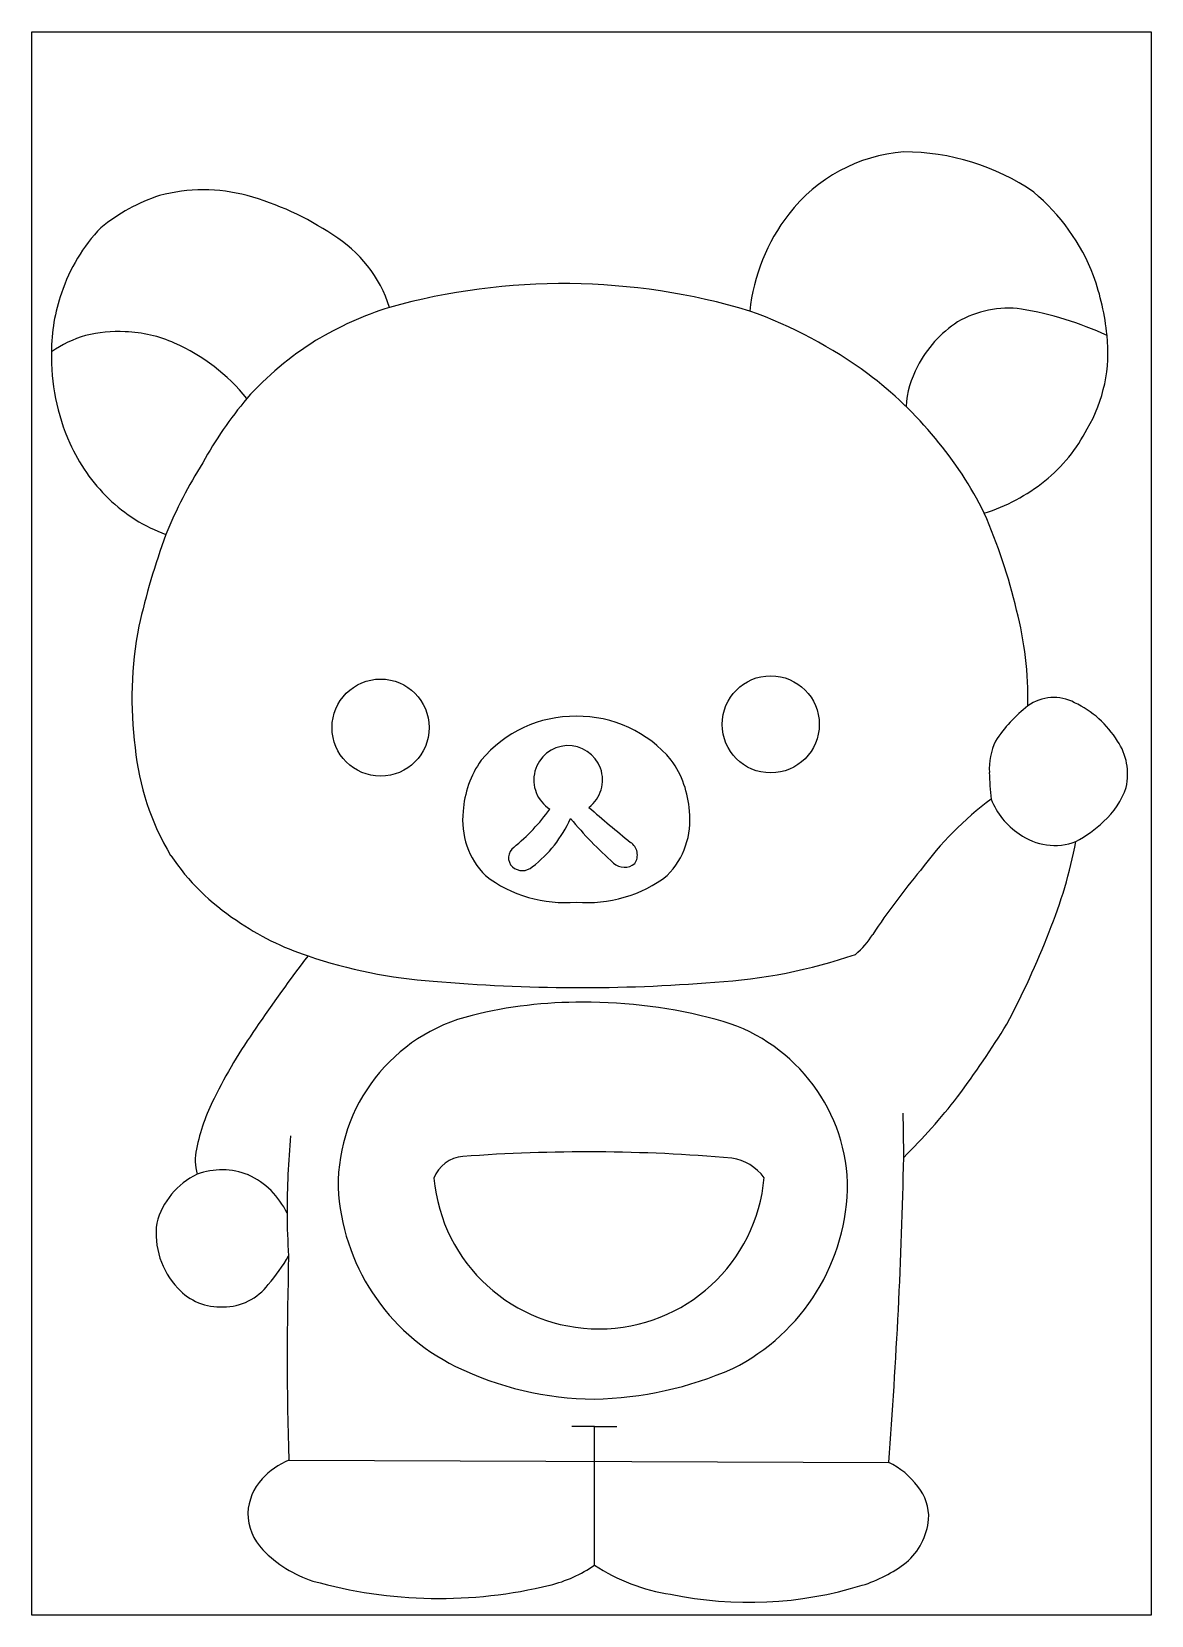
# Model space of a CAD drawing. Extents: x 0.4 to 49, y 0.2 to 68.9.
import ezdxf

# ---------------------------------------------------------------- set-up
doc = ezdxf.new("R2010")
doc.units = 0
doc.layers.get('0').update_dxf_attribs({"linetype": 'CONTINUOUS'})
doc.layers.add('PDF_图像', color=7, linetype='CONTINUOUS')
picture_1 = doc.add_image_def('image1.png', size_in_pixel=(424, 600))

msp = doc.modelspace()

# ---------------------------------------------------------------- linework, layer by layer
for p, q in [((24.835, 8.354), (23.858, 8.354)), ((24.835, 8.354), (25.811, 8.354)), ((24.835, 8.354), (25.811, 8.354)), ((11.566, 6.896), (37.605, 6.793))]:
    msp.add_line(p, q)
msp.add_lwpolyline([(24.835, 2.337), (24.835, 6.844), (24.835, 8.354)])
for centre in [(15.552, 38.701), (32.485, 38.842)]:
    msp.add_circle(centre, 2.108)
for centre, radius, start, end in [((38.804, 56.726), 6.996, 94.47432, 142.35119), ((38.258, 53.71), 9.99, 55.61997, 90), ((7.862, 54.646), 7.407, 75.17558, 104.87043), ((38.168, 55.11), 8.927, 21.07543, 50.05806), ((8.383, 54.395), 7.796, 108.10113, 129.5781), ((6.353, 49.51), 12.759, 56.08387, 74.52535), ((39.856, 55.907), 8.329, 142.31537, 173.91006), ((8.652, 55.302), 7.311, 135.74104, 161.96567), ((10.492, 55.223), 5.714, 17.58596, 58.56085), ((23.482, 29.882), 28.099, 73.26342, 105.57211), ((36.275, 54.66), 10.858, 5.66265, 19.70353), ((8.851, 55.036), 7.585, 160.52073, 180.16189), ((20.501, 42.537), 15.117, 107.56454, 120.93331), ((24.624, 37.529), 20.477, 53.84944, 70.16004), ((42.793, 52.588), 4.325, 82.40223, 120.50226), ((40.956, 42.449), 14.626, 65.24574, 80.52298), ((4.193, 50.836), 5.101, 106.48473, 125.0082), ((4.197, 49.54), 6.356, 87.52823, 103.20067), ((4.314, 50.367), 5.525, 65.4005, 88.37341), ((43.253, 52.174), 4.919, 122.67406, 153.36806), ((40.524, 54.993), 6.598, 329.764, 6.42584), ((10.521, 54.802), 9.256, 178.68198, 203.88002), ((3.301, 47.817), 8.267, 38.76673, 66.37375), ((20.434, 43.326), 14.411, 122.31497, 137.86759), ((42.465, 52.401), 4.115, 151.2751, 176.56897), ((26.474, 40.452), 17.027, 39.39596, 53.07478), ((23.526, 41.491), 17.949, 140.14667, 150.97002), ((39.807, 55.026), 7.242, 309.20912, 332.395), ((9.193, 54.278), 7.83, 204.30984, 225.91926), ((27.022, 40.694), 16.451, 26.42875, 39.95463), ((25.047, 39.383), 20.332, 147.85436, 157.72141), ((39.451, 55.525), 7.854, 287.04848, 308.91613), ((8.57, 53.575), 6.893, 225.57149, 250.17724), ((18.816, 38.04), 25.013, 13.31472, 23.50653), ((38.129, 35.529), 33.927, 160.07519, 167.09581), ((27.959, 39.895), 15.692, 359.08334, 14.41134), ((20.932, 39.992), 16.175, 168.90205, 187.67045), ((44.771, 38.104), 1.905, 61.81231, 126.0821), ((47.594, 34.595), 6.408, 128.00568, 146.63976), ((43.853, 35.876), 4.309, 31.32947, 65.05743), ((23.976, 33.92), 5.271, 89.28662, 140.37119), ((24.116, 33.921), 5.271, 39.72818, 90.81276), ((16.056, 38.906), 11.207, 185.49362, 210.90703), ((23.694, 36.427), 1.492, 307.16875, 237.93714), ((44.813, 36.9), 2.844, 154.63299, 183.02944), ((45.448, 36.69), 2.527, 346.66625, 34.3698), ((23.413, 34.802), 4.287, 144.64857, 176.45259), ((24.678, 34.803), 4.287, 3.64678, 35.4508), ((53.79, 36.969), 11.82, 181.06241, 186.67225), ((44.775, 37.099), 3.286, 311.08922, 342.43525), ((15.513, 40.57), 9.156, 309.4723, 323.8005), ((68.194, 85.013), 66.169, 228.78505, 230.82886), ((25.541, 34.688), 3.438, 315.5462, 6.48633), ((50.947, 23.709), 14.847, 126.81503, 143.68757), ((45.027, 36.76), 3.197, 201.35888, 236.73441), ((22.55, 34.685), 3.438, 173.61305, 224.55318), ((18.78, 37.011), 5.5, 307.6125, 335.72685), ((38.634, 47.213), 19.379, 220.02403, 227.98984), ((43.461, 38.186), 4.976, 297.11496, 314.25666), ((26.04, 33.165), 0.656, 325.98712, 56.91556), ((44.803, 36.168), 2.583, 233.6946, 291.01102), ((25.015, 37.742), 21.095, 337.96311, 349.10994), ((14.953, 38.929), 10.289, 214.17625, 236.64536), ((21.658, 33.052), 0.554, 125.75286, 225.91743), ((21.705, 33.149), 0.657, 228.84978, 311.15022), ((26.133, 33.351), 0.713, 228.88668, 309.21042), ((64.199, 11.558), 32.779, 140.2884, 146.35559), ((23.546, 36.774), 5.669, 232.56545, 275.08199), ((24.541, 36.775), 5.669, 265.01739, 307.53393), ((15.959, 39.85), 11.615, 234.99908, 252.17231), ((33.886, 31.569), 3.546, 309.95648, 328.54477), ((10.442, 43.076), 36.607, 331.89113, 338.78229), ((68.957, -14.408), 71.166, 142.62452, 145.74757), ((19.239, 48.575), 20.931, 250.93556, 266.14496), ((28.729, 50.491), 22.881, 273.31896, 288.96149), ((24.198, 99.535), 72.125, 264.93643, 274.65669), ((21.301, 18.822), 7.591, 103.51947, 180.63443), ((24.166, 7.654), 19.12, 89.5171, 104.04541), ((24.451, 4.866), 21.908, 74.99429, 90.32314), ((30.855, 11.257), 25.228, 145.22231, 153.27326), ((28.194, 18.638), 7.636, 2.32452, 75.36462), ((7.371, 47.509), 41.479, 323.21692, 328.48651), ((16.063, 18.7), 8.669, 153.2445, 168.68421), ((20.448, 38.159), 25.408, 314.50009, 322.44521), ((-37.252, 20.037), 75.509, 0, 1.46042), ((48.157, 17.617), 36.664, 174.74497, 180), ((9.832, 19.908), 2.323, 167.74273, 194.96707), ((19.248, 18.598), 1.485, 94.94548, 158.72513), ((24.52, -52.053), 72.332, 85.02007, 94.28166), ((30.489, 17.918), 2.111, 35.96912, 81.55795), ((-199.909, 25.13), 238.221, 355.5854, 358.77497), ((9.006, 16.355), 3.276, 115.64709, 165.25649), ((8.665, 16.34), 3.158, 68.70514, 109.93864), ((8.316, 16.091), 3.524, 25.66125, 64.89029), ((22.861, 19.181), 9.162, 182.77578, 243.74808), ((25.031, 19.787), 7.196, 185.18792, 355.02093), ((26.782, 18.949), 9.042, 296.6707, 359.99054), ((36.583, 17.617), 25.09, 180, 184.24128), ((9.264, 16.734), 3.456, 172.44799, 223.51341), ((3.513, 20.531), 9.355, 319.99359, 329.35173), ((160.959, 11.401), 149.461, 178.32826, 181.72747), ((8.723, 16.008), 2.46, 270, 322.65933), ((8.59, 16.023), 2.478, 222.3198, 273.08527), ((24.92, 23.401), 13.857, 243.83198, 269.60712), ((24.495, 25.358), 15.817, 271.19432, 293.65205), ((13.023, 3.607), 3.597, 113.90317, 136.68209), ((36.181, 3.801), 3.314, 35.95038, 64.54573), ((12.157, 4.479), 2.369, 137.64789, 177.15932), ((37.292, 4.43), 2.05, 356.90828, 39.94818), ((12.114, 4.613), 2.323, 180.40341, 224.01191), ((36.554, 4.585), 2.798, 310.21995, 354.56387), ((14.247, 6.675), 5.29, 224.0205, 251.97606), ((21.49, 7.165), 5.874, 283.93641, 304.71056), ((29.367, 9.214), 8.237, 236.61333, 261.43836), ((34.779, 7.03), 5.816, 286.70109, 308.0149), ((18.1, 21.145), 20.259, 254.27792, 283.71837), ((31.539, 17.347), 16.629, 258.20863, 287.17689)]:
    msp.add_arc(centre, radius, start, end)

# ---------------------------------------------------------------- pictures from other files: only their frames are drawn
at = {"layer": 'PDF_图像', "color": 7}
image = msp.add_image(picture_1, insert=(0.408, 0.154), size_in_units=(48.595, 68.766), dxfattribs=at)
image.dxf.flags = 15

doc.saveas('drawing.dxf')
